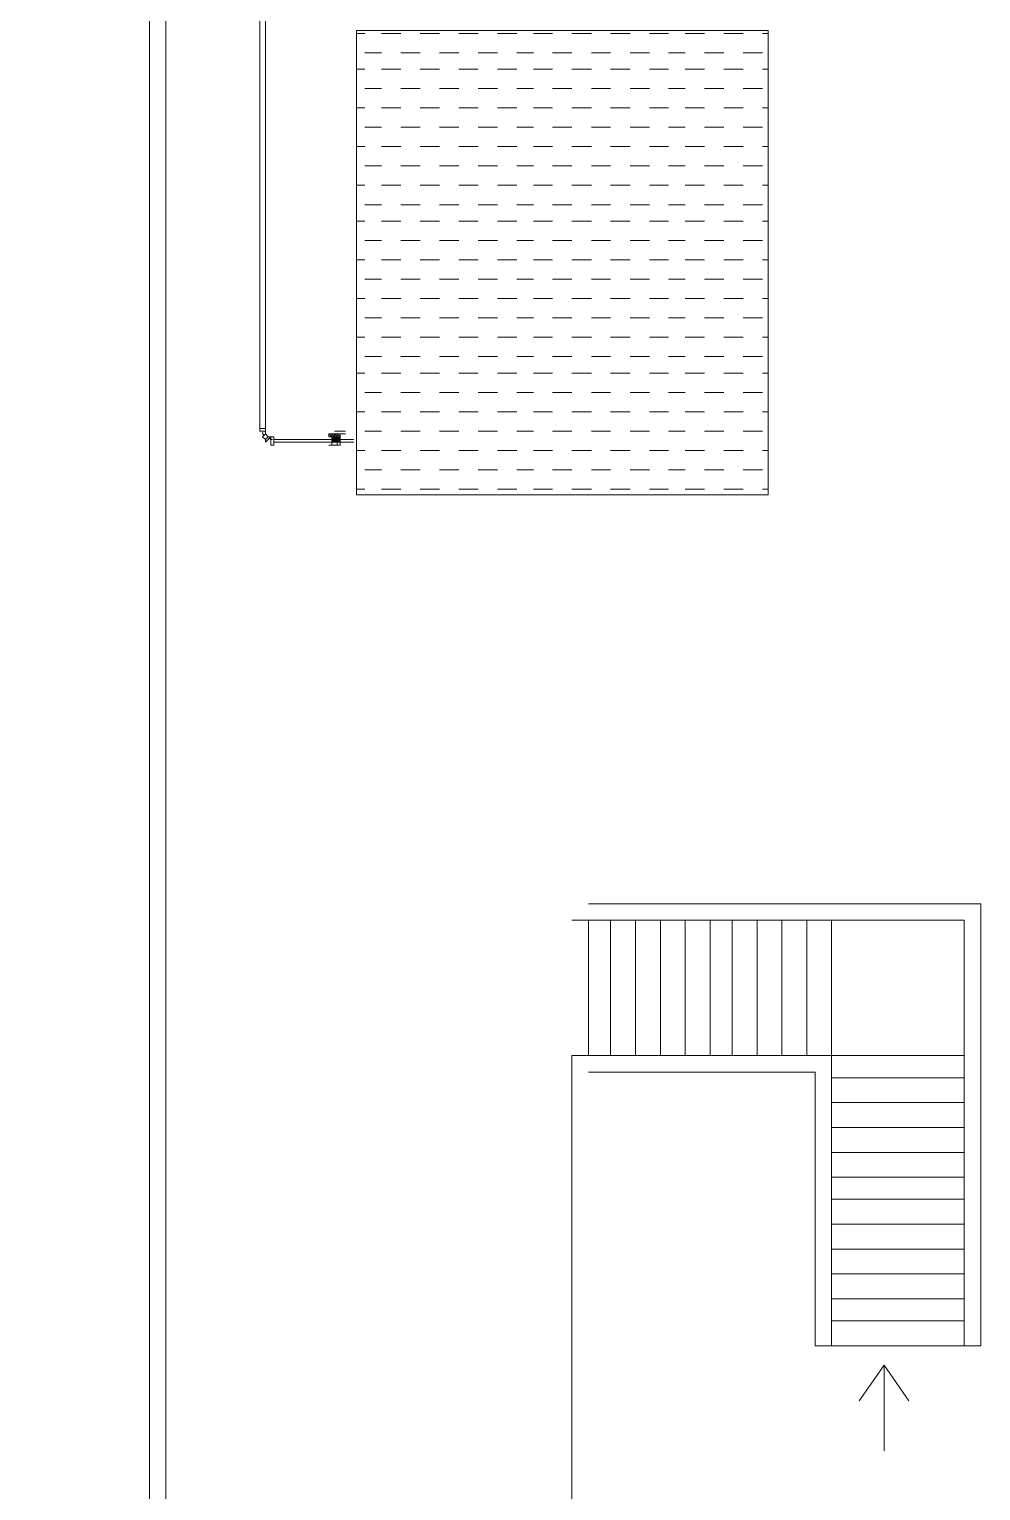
# Model space of a CAD drawing. Header units: inches. Extents: x 1969 to 240164, y 1364 to 46451.
# Drawn here: x 51854 to 53028, y 24504 to 26307 of the extents above; entities that cross this region are included whole.
import ezdxf

# ---------------------------------------------------------------- set-up
doc = ezdxf.new("R2010")
doc.units = ezdxf.units.IN
doc.header["$MEASUREMENT"] = 0
for name, color, linetype in [('PDF_0', 7, 'Continuous'), ('PDF_Bh_P_Duct Pipe', 7, 'Continuous'), ('PDF_BH_Soil', 7, 'Continuous'), ('PDF_HAT', 7, 'Continuous'), ('PDF_Lines', 7, 'Continuous'), ('PDF_STAIR', 7, 'Continuous'), ('PDF_TEXT', 7, 'Continuous'), ('PDF_Wall', 7, 'Continuous')]:
    doc.layers.add(name, color=color, linetype=linetype)

msp = doc.modelspace()

# ---------------------------------------------------------------- linework, layer by layer
at = {"layer": 'PDF_0', "lineweight": 0}
for points in [[(52138.5, 25814.2), (52138.5, 25810.8), (52145.3, 25810.8), (52145.3, 25814.2), (52138.5, 25814.2), (52145.3, 25814.2)], [(52138.5, 25814.2), (52138.5, 25814.2)], [(52138.5, 25814.2), (52138.5, 25814.2)], [(52138.5, 25810.8), (52138.5, 25810.8)], [(52141.9, 25804), (52145.3, 25800.6), (52148.7, 25804), (52145.3, 25807.4), (52141.9, 25804), (52145.3, 25807.4), (52145.3, 25810.8)], [(52141.9, 25804), (52141.9, 25804)], [(52145.3, 25814.2), (52145.3, 25814.2)], [(52145.3, 25814.2), (52145.3, 25814.2)], [(52145.3, 25807.4), (52145.3, 25807.4)], [(52145.3, 25807.4), (52145.3, 25807.4)], [(52145.3, 25800.6), (52145.3, 25797.2), (52152.2, 25804), (52152.2, 25800.6), (52152.2, 25797.2), (52152.2, 25793.8)], [(52152.2, 25800.6), (52152.2, 25804), (52148.7, 25804), (52145.3, 25800.6), (52148.7, 25804)], [(52148.7, 25804), (52148.7, 25804)], [(52148.7, 25804), (52148.7, 25804)], [(52148.7, 25804), (52148.7, 25804)], [(52244.2, 25807.4), (52237.4, 25807.4), (52240.8, 25807.4), (52234, 25807.4), (52230.6, 25807.4), (52234, 25807.4), (52227.1, 25807.4), (52234, 25807.4), (52234, 25793.8), (52237.4, 25793.8), (52237.4, 25807.4), (52234, 25807.4)], [(52227.1, 25807.4), (52227.1, 25807.4)], [(52230.6, 25810.8), (52244.2, 25810.8)], [(52230.6, 25807.4), (52230.6, 25807.4)], [(52230.6, 25807.4), (52230.6, 25807.4)], [(52230.6, 25807.4), (52230.6, 25807.4)], [(52230.6, 25807.4), (52230.6, 25807.4), (52230.6, 25807.4)], [(52230.6, 25807.4), (52230.6, 25807.4), (52230.6, 25807.4)], [(52230.6, 25807.4), (52230.6, 25807.4)], [(52230.6, 25804), (52230.6, 25804), (52230.6, 25804)], [(52230.6, 25804), (52230.6, 25804), (52230.6, 25804)], [(52230.6, 25804), (52230.6, 25804), (52230.6, 25804)], [(52230.6, 25804), (52230.6, 25804), (52230.6, 25804)], [(52230.6, 25804), (52230.6, 25804), (52230.6, 25804)], [(52230.6, 25804), (52230.6, 25804), (52230.6, 25804)], [(52230.6, 25804), (52230.6, 25804), (52230.6, 25804)], [(52230.6, 25804), (52230.6, 25804), (52230.6, 25804)], [(52230.6, 25804), (52230.6, 25804), (52230.6, 25804)], [(52230.6, 25804), (52230.6, 25804), (52230.6, 25804)], [(52230.6, 25804), (52230.6, 25804), (52230.6, 25804)], [(52230.6, 25804), (52230.6, 25804), (52230.6, 25804)], [(52230.6, 25804), (52230.6, 25804), (52230.6, 25804)], [(52230.6, 25804), (52230.6, 25804), (52230.6, 25804)], [(52230.6, 25804), (52230.6, 25804), (52230.6, 25804)], [(52230.6, 25804), (52230.6, 25804), (52230.6, 25804)], [(52230.6, 25804), (52230.6, 25804), (52230.6, 25804)], [(52230.6, 25804), (52230.6, 25804), (52230.6, 25804)], [(52230.6, 25804), (52230.6, 25804), (52230.6, 25804)], [(52230.6, 25804), (52230.6, 25804), (52230.6, 25804)], [(52230.6, 25804), (52230.6, 25804), (52230.6, 25804)], [(52230.6, 25804), (52230.6, 25804), (52230.6, 25804)], [(52230.6, 25804), (52230.6, 25804), (52230.6, 25804)], [(52230.6, 25804), (52230.6, 25804), (52230.6, 25804)], [(52230.6, 25804), (52230.6, 25804), (52230.6, 25804)], [(52230.6, 25804), (52230.6, 25804), (52230.6, 25804)], [(52230.6, 25804), (52230.6, 25804), (52230.6, 25804)], [(52230.6, 25804), (52230.6, 25804), (52230.6, 25804)], [(52230.6, 25804), (52230.6, 25804), (52230.6, 25804)], [(52230.6, 25804), (52230.6, 25804), (52230.6, 25804)], [(52230.6, 25804), (52230.6, 25804), (52230.6, 25804)], [(52230.6, 25804), (52230.6, 25804), (52230.6, 25804)], [(52230.6, 25804), (52230.6, 25804), (52230.6, 25804)], [(52230.6, 25804), (52230.6, 25804), (52230.6, 25804)], [(52234, 25807.4), (52234, 25807.4)], [(52234, 25804), (52234, 25797.2)], [(52244.2, 25807.4), (52244.2, 25807.4)], [(52145.3, 25800.6), (52145.3, 25800.6)], [(52145.3, 25800.6), (52145.3, 25800.6)], [(52145.3, 25800.6), (52145.3, 25800.6)], [(52145.3, 25797.2), (52145.3, 25797.2)], [(52152.2, 25800.6), (52152.2, 25800.6)], [(52155.6, 25800.6), (52155.6, 25800.6)], [(52155.6, 25797.2), (52155.6, 25797.2)], [(52230.6, 25797.2), (52230.6, 25797.2), (52230.6, 25797.2)], [(52230.6, 25797.2), (52230.6, 25797.2), (52230.6, 25797.2)], [(52230.6, 25797.2), (52230.6, 25797.2), (52230.6, 25797.2)], [(52230.6, 25797.2), (52230.6, 25797.2), (52230.6, 25797.2)], [(52230.6, 25797.2), (52230.6, 25797.2), (52230.6, 25797.2)], [(52230.6, 25797.2), (52230.6, 25797.2), (52230.6, 25797.2)], [(52230.6, 25797.2), (52230.6, 25797.2), (52230.6, 25797.2)], [(52230.6, 25797.2), (52230.6, 25797.2), (52230.6, 25797.2)], [(52230.6, 25797.2), (52230.6, 25797.2), (52230.6, 25797.2)], [(52230.6, 25797.2), (52230.6, 25797.2), (52230.6, 25797.2)], [(52230.6, 25797.2), (52230.6, 25797.2), (52230.6, 25797.2)], [(52230.6, 25797.2), (52230.6, 25797.2), (52230.6, 25797.2)], [(52230.6, 25797.2), (52230.6, 25797.2), (52230.6, 25797.2)], [(52230.6, 25797.2), (52230.6, 25797.2), (52230.6, 25797.2)], [(52230.6, 25797.2), (52230.6, 25797.2), (52230.6, 25797.2)], [(52230.6, 25797.2), (52230.6, 25797.2), (52230.6, 25797.2)], [(52230.6, 25797.2), (52230.6, 25797.2), (52230.6, 25797.2)], [(52230.6, 25797.2), (52230.6, 25797.2), (52230.6, 25797.2)], [(52230.6, 25797.2), (52230.6, 25797.2), (52230.6, 25797.2)], [(52230.6, 25797.2), (52230.6, 25797.2), (52230.6, 25797.2)], [(52230.6, 25797.2), (52230.6, 25797.2), (52230.6, 25797.2)], [(52230.6, 25797.2), (52230.6, 25797.2), (52230.6, 25797.2)], [(52230.6, 25797.2), (52230.6, 25797.2), (52230.6, 25797.2)], [(52230.6, 25797.2), (52230.6, 25797.2), (52230.6, 25797.2)], [(52230.6, 25797.2), (52230.6, 25797.2), (52230.6, 25797.2)], [(52230.6, 25797.2), (52230.6, 25797.2), (52230.6, 25797.2)], [(52230.6, 25797.2), (52230.6, 25797.2), (52230.6, 25797.2)], [(52230.6, 25797.2), (52230.6, 25797.2), (52230.6, 25797.2)], [(52230.6, 25797.2), (52230.6, 25797.2), (52230.6, 25797.2)], [(52230.6, 25797.2), (52230.6, 25797.2), (52230.6, 25797.2)], [(52230.6, 25797.2), (52230.6, 25797.2), (52230.6, 25797.2)], [(52230.6, 25797.2), (52230.6, 25797.2), (52230.6, 25797.2)], [(52230.6, 25797.2), (52230.6, 25797.2), (52230.6, 25797.2)], [(52230.6, 25797.2), (52230.6, 25797.2), (52230.6, 25797.2)], [(52230.6, 25797.2), (52230.6, 25797.2)], [(52230.6, 25793.8), (52230.6, 25793.8), (52230.6, 25793.8)], [(52230.6, 25793.8), (52230.6, 25793.8), (52230.6, 25793.8)], [(52230.6, 25793.8), (52230.6, 25793.8), (52230.6, 25793.8)], [(52230.6, 25793.8), (52230.6, 25793.8), (52230.6, 25793.8)], [(52230.6, 25793.8), (52230.6, 25793.8), (52230.6, 25793.8)], [(52230.6, 25793.8), (52230.6, 25793.8), (52230.6, 25793.8)], [(52230.6, 25793.8), (52230.6, 25793.8), (52230.6, 25793.8)], [(52230.6, 25793.8), (52230.6, 25793.8), (52230.6, 25793.8)], [(52230.6, 25793.8), (52230.6, 25793.8), (52230.6, 25793.8)], [(52230.6, 25793.8), (52230.6, 25793.8), (52230.6, 25793.8)], [(52230.6, 25793.8), (52230.6, 25793.8), (52230.6, 25793.8)], [(52230.6, 25793.8), (52230.6, 25793.8), (52230.6, 25793.8)], [(52230.6, 25793.8), (52230.6, 25793.8), (52230.6, 25793.8)], [(52230.6, 25793.8), (52230.6, 25793.8), (52230.6, 25793.8)], [(52230.6, 25793.8), (52230.6, 25793.8), (52230.6, 25793.8)], [(52230.6, 25793.8), (52230.6, 25793.8), (52230.6, 25793.8)], [(52230.6, 25793.8), (52230.6, 25793.8)]]:
    msp.add_lwpolyline(points, dxfattribs=at)
for points in [[(52152.2, 25793.8), (52155.6, 25793.8), (52155.6, 25804), (52152.2, 25804)], [(52230.6, 25797.2), (52234, 25797.2), (52234, 25804), (52230.6, 25804), (52230.6, 25807.4), (52230.6, 25804), (52227.1, 25804), (52227.1, 25797.2), (52227.1, 25804), (52227.1, 25797.2)], [(52227.1, 25793.8), (52227.1, 25807.4)], [(52227.1, 25797.2), (52237.4, 25797.2), (52237.4, 25804), (52227.1, 25804)], [(52234, 25804), (52234, 25797.2)]]:
    msp.add_lwpolyline(points, close=True, dxfattribs=at)
at = {"layer": 'PDF_0', "color": 7, "lineweight": 0, "true_color": 0xffffff}
for points in [[(52227.1, 25804), (52237.4, 25804)], [(52227.1, 25797.2), (52237.4, 25797.2)]]:
    msp.add_lwpolyline(points, dxfattribs=at)
at = {"layer": 'PDF_0', "lineweight": 0}
for centre, radius, start, end in [((52147, 25809.1), 5.1, 173.8811, 227.5847), ((52234.4, 25820.4), 8.62, 269.4622, 270.5378), ((52234.4, 25813.5), 5.06, 268.8957, 271.1043), ((52153.9, 25805.7), 5.12, 218.9755, 272.52)]:
    msp.add_arc(centre, radius, start, end, dxfattribs=at)
at = {"layer": 'PDF_0', "color": 7, "true_color": 0xffffff, "transparency": 33554559}
for points in [[(52227.1, 25804), (52237.4, 25804), (52227.1, 25797.2)], [(52237.4, 25804), (52227.1, 25797.2), (52237.4, 25797.2)]]:
    msp.add_solid(points, dxfattribs=at)
at = {"layer": 'PDF_0', "transparency": 33554559}
for points in [[(52227.1, 25804), (52230.6, 25804), (52230.6, 25804)], [(52230.6, 25804), (52230.6, 25804), (52227.1, 25804)], [(52234, 25804), (52227.1, 25804), (52234, 25797.2)], [(52227.1, 25804), (52234, 25797.2), (52227.1, 25797.2)], [(52230.6, 25804), (52234, 25804), (52234, 25804)], [(52234, 25804), (52234, 25804), (52230.6, 25804)], [(52230.6, 25797.2), (52230.6, 25793.8), (52230.6, 25793.8)], [(52230.6, 25793.8), (52230.6, 25793.8), (52230.6, 25797.2)]]:
    msp.add_solid(points, dxfattribs=at)
at = {"layer": 'PDF_Bh_P_Duct Pipe', "lineweight": 0}
for points in [[(52223.7, 25807.4), (52223.7, 25807.4)], [(52223.7, 25807.4), (52223.7, 25804)], [(52223.7, 25807.4), (52223.7, 25807.4)], [(52237.4, 25804), (52234, 25804), (52237.4, 25804), (52237.4, 25807.4), (52237.4, 25804), (52237.4, 25807.4), (52237.4, 25804), (52237.4, 25807.4), (52237.4, 25804), (52237.4, 25807.4), (52237.4, 25804), (52237.4, 25807.4), (52237.4, 25804), (52237.4, 25807.4), (52237.4, 25804), (52237.4, 25807.4), (52237.4, 25804), (52237.4, 25807.4), (52237.4, 25804), (52237.4, 25807.4), (52237.4, 25804), (52237.4, 25807.4), (52234, 25807.4), (52234, 25804), (52234, 25807.4), (52234, 25804), (52234, 25807.4), (52234, 25804), (52234, 25807.4), (52234, 25804), (52234, 25807.4), (52234, 25804), (52234, 25807.4), (52234, 25804), (52234, 25807.4), (52234, 25804), (52234, 25807.4), (52234, 25804), (52234, 25807.4), (52234, 25804), (52234, 25807.4), (52234, 25804), (52234, 25807.4), (52234, 25804), (52234, 25807.4), (52234, 25804), (52234, 25807.4), (52234, 25804), (52234, 25807.4), (52234, 25804), (52234, 25807.4), (52234, 25804), (52234, 25807.4), (52234, 25804), (52234, 25807.4), (52234, 25804), (52234, 25807.4), (52234, 25804), (52234, 25807.4), (52234, 25804), (52234, 25807.4), (52234, 25804), (52234, 25807.4), (52234, 25804), (52234, 25807.4), (52234, 25804), (52234, 25807.4), (52234, 25804), (52234, 25807.4), (52234, 25804), (52234, 25807.4), (52234, 25804), (52234, 25807.4), (52234, 25804), (52234, 25807.4), (52230.6, 25807.4), (52230.6, 25804), (52230.6, 25807.4), (52230.6, 25804), (52230.6, 25807.4), (52230.6, 25804), (52230.6, 25807.4), (52230.6, 25804), (52230.6, 25807.4), (52230.6, 25804), (52230.6, 25807.4), (52230.6, 25804), (52230.6, 25807.4), (52230.6, 25804), (52230.6, 25807.4), (52230.6, 25804), (52230.6, 25807.4), (52230.6, 25804), (52230.6, 25807.4), (52230.6, 25804), (52230.6, 25807.4), (52230.6, 25804), (52230.6, 25807.4), (52230.6, 25804), (52230.6, 25807.4), (52230.6, 25804), (52230.6, 25807.4), (52230.6, 25804), (52230.6, 25807.4), (52230.6, 25804), (52230.6, 25807.4), (52230.6, 25804), (52230.6, 25807.4), (52230.6, 25804), (52230.6, 25807.4), (52230.6, 25804), (52230.6, 25807.4), (52230.6, 25804), (52230.6, 25807.4), (52230.6, 25804), (52230.6, 25807.4), (52230.6, 25804), (52230.6, 25807.4), (52230.6, 25804), (52230.6, 25807.4), (52230.6, 25804), (52230.6, 25807.4), (52230.6, 25804), (52230.6, 25807.4), (52230.6, 25804), (52227.1, 25807.4), (52230.6, 25807.4), (52230.6, 25804), (52227.1, 25804), (52227.1, 25807.4), (52227.1, 25804), (52227.1, 25807.4), (52227.1, 25804), (52227.1, 25807.4), (52227.1, 25804), (52227.1, 25807.4), (52227.1, 25804), (52227.1, 25807.4), (52227.1, 25804), (52227.1, 25807.4), (52223.7, 25807.4), (52227.1, 25804), (52223.7, 25804), (52227.1, 25804), (52227.1, 25807.4), (52227.1, 25804), (52227.1, 25807.4), (52227.1, 25804), (52227.1, 25807.4), (52227.1, 25804), (52227.1, 25807.4), (52227.1, 25804), (52227.1, 25807.4), (52227.1, 25804), (52227.1, 25807.4), (52227.1, 25804), (52227.1, 25807.4), (52227.1, 25804), (52227.1, 25807.4), (52227.1, 25804), (52227.1, 25807.4), (52227.1, 25804), (52227.1, 25807.4), (52227.1, 25804), (52227.1, 25807.4), (52227.1, 25804), (52227.1, 25807.4), (52227.1, 25804), (52227.1, 25807.4), (52227.1, 25804), (52227.1, 25807.4), (52227.1, 25804), (52227.1, 25807.4), (52227.1, 25804), (52227.1, 25807.4), (52227.1, 25804), (52227.1, 25807.4), (52227.1, 25804), (52227.1, 25807.4), (52227.1, 25804), (52227.1, 25807.4), (52227.1, 25804), (52227.1, 25807.4), (52227.1, 25804), (52227.1, 25807.4), (52227.1, 25804), (52227.1, 25807.4), (52227.1, 25804), (52227.1, 25807.4), (52227.1, 25804), (52227.1, 25807.4), (52227.1, 25804)], [(52227.1, 25807.4), (52227.1, 25807.4)], [(52227.1, 25807.4), (52227.1, 25807.4)], [(52227.1, 25807.4), (52227.1, 25807.4)], [(52227.1, 25807.4), (52227.1, 25807.4)], [(52227.1, 25807.4), (52227.1, 25807.4)], [(52227.1, 25807.4), (52227.1, 25807.4)], [(52227.1, 25807.4), (52227.1, 25807.4)], [(52227.1, 25807.4), (52227.1, 25807.4)], [(52227.1, 25807.4), (52227.1, 25807.4)], [(52227.1, 25807.4), (52227.1, 25807.4)], [(52227.1, 25807.4), (52227.1, 25807.4)], [(52227.1, 25807.4), (52227.1, 25807.4)], [(52227.1, 25807.4), (52227.1, 25807.4)], [(52227.1, 25807.4), (52227.1, 25807.4)], [(52227.1, 25807.4), (52227.1, 25807.4)], [(52227.1, 25807.4), (52227.1, 25807.4)], [(52227.1, 25807.4), (52227.1, 25807.4)], [(52227.1, 25807.4), (52227.1, 25807.4)], [(52227.1, 25807.4), (52227.1, 25807.4)], [(52227.1, 25807.4), (52227.1, 25807.4)], [(52227.1, 25807.4), (52227.1, 25807.4)], [(52227.1, 25807.4), (52227.1, 25807.4)], [(52227.1, 25807.4), (52227.1, 25807.4)], [(52227.1, 25807.4), (52227.1, 25807.4)], [(52227.1, 25807.4), (52227.1, 25807.4)], [(52227.1, 25807.4), (52227.1, 25807.4)], [(52227.1, 25807.4), (52227.1, 25807.4)], [(52227.1, 25807.4), (52227.1, 25807.4)], [(52227.1, 25807.4), (52227.1, 25807.4)], [(52227.1, 25807.4), (52227.1, 25807.4)], [(52227.1, 25807.4), (52227.1, 25807.4)], [(52227.1, 25807.4), (52227.1, 25807.4)], [(52227.1, 25807.4), (52227.1, 25807.4)], [(52227.1, 25807.4), (52227.1, 25807.4)], [(52227.1, 25807.4), (52227.1, 25807.4)], [(52227.1, 25807.4), (52227.1, 25807.4)], [(52227.1, 25807.4), (52227.1, 25807.4)], [(52227.1, 25807.4), (52227.1, 25807.4)], [(52227.1, 25807.4), (52227.1, 25807.4)], [(52227.1, 25807.4), (52227.1, 25807.4)], [(52227.1, 25807.4), (52227.1, 25807.4)], [(52227.1, 25807.4), (52227.1, 25807.4)], [(52227.1, 25807.4), (52227.1, 25807.4)], [(52227.1, 25807.4), (52227.1, 25807.4)], [(52227.1, 25807.4), (52227.1, 25807.4)], [(52227.1, 25807.4), (52227.1, 25807.4)], [(52227.1, 25807.4), (52227.1, 25807.4)], [(52227.1, 25807.4), (52227.1, 25807.4)], [(52227.1, 25807.4), (52227.1, 25807.4)], [(52227.1, 25807.4), (52227.1, 25807.4)], [(52227.1, 25807.4), (52227.1, 25807.4)], [(52227.1, 25807.4), (52227.1, 25807.4)], [(52227.1, 25807.4), (52227.1, 25807.4)], [(52227.1, 25807.4), (52227.1, 25807.4)], [(52227.1, 25807.4), (52227.1, 25807.4)], [(52227.1, 25807.4), (52227.1, 25807.4)], [(52227.1, 25807.4), (52227.1, 25807.4)], [(52227.1, 25807.4), (52227.1, 25807.4)], [(52227.1, 25807.4), (52227.1, 25807.4)], [(52227.1, 25807.4), (52227.1, 25807.4)], [(52227.1, 25807.4), (52227.1, 25807.4)], [(52227.1, 25807.4), (52227.1, 25807.4)], [(52227.1, 25807.4), (52227.1, 25807.4)], [(52227.1, 25807.4), (52227.1, 25807.4)], [(52227.1, 25807.4), (52227.1, 25807.4)], [(52227.1, 25807.4), (52227.1, 25807.4)], [(52227.1, 25807.4), (52227.1, 25807.4)], [(52227.1, 25807.4), (52227.1, 25807.4)], [(52227.1, 25807.4), (52227.1, 25807.4)], [(52227.1, 25807.4), (52227.1, 25807.4)], [(52227.1, 25807.4), (52227.1, 25807.4)], [(52227.1, 25807.4), (52227.1, 25807.4)], [(52227.1, 25807.4), (52227.1, 25807.4)], [(52227.1, 25804), (52227.1, 25804)], [(52227.1, 25804), (52227.1, 25804)], [(52227.1, 25804), (52227.1, 25804)], [(52227.1, 25804), (52227.1, 25804)], [(52227.1, 25804), (52227.1, 25804)], [(52227.1, 25804), (52227.1, 25804)], [(52227.1, 25804), (52227.1, 25804)], [(52227.1, 25804), (52227.1, 25804)], [(52227.1, 25804), (52227.1, 25804)], [(52227.1, 25804), (52227.1, 25804)], [(52227.1, 25804), (52227.1, 25804)], [(52227.1, 25804), (52227.1, 25804)], [(52227.1, 25804), (52227.1, 25804)], [(52227.1, 25804), (52227.1, 25804)], [(52227.1, 25804), (52227.1, 25804)], [(52227.1, 25804), (52227.1, 25804)], [(52227.1, 25804), (52227.1, 25804)], [(52227.1, 25804), (52227.1, 25804)], [(52227.1, 25804), (52227.1, 25804)], [(52227.1, 25804), (52227.1, 25804)], [(52227.1, 25804), (52227.1, 25804)], [(52227.1, 25804), (52227.1, 25804)], [(52227.1, 25804), (52227.1, 25804)], [(52227.1, 25804), (52227.1, 25804)], [(52227.1, 25804), (52227.1, 25804)], [(52227.1, 25804), (52227.1, 25804)], [(52227.1, 25804), (52227.1, 25804)], [(52227.1, 25804), (52227.1, 25804)], [(52227.1, 25804), (52227.1, 25804)], [(52227.1, 25804), (52227.1, 25804)], [(52227.1, 25804), (52227.1, 25804)], [(52227.1, 25804), (52227.1, 25804)], [(52227.1, 25804), (52227.1, 25804)], [(52227.1, 25804), (52227.1, 25804)], [(52227.1, 25804), (52227.1, 25804)], [(52227.1, 25804), (52227.1, 25804)], [(52227.1, 25804), (52227.1, 25804)], [(52227.1, 25804), (52227.1, 25804)], [(52230.6, 25807.4), (52230.6, 25807.4)], [(52230.6, 25807.4), (52230.6, 25807.4)], [(52230.6, 25807.4), (52230.6, 25807.4)], [(52230.6, 25807.4), (52230.6, 25807.4)], [(52230.6, 25807.4), (52230.6, 25804)], [(52230.6, 25807.4), (52230.6, 25807.4)], [(52230.6, 25807.4), (52230.6, 25804)], [(52230.6, 25807.4), (52230.6, 25807.4)], [(52230.6, 25807.4), (52230.6, 25804)], [(52230.6, 25807.4), (52230.6, 25804)], [(52230.6, 25807.4), (52230.6, 25807.4)], [(52230.6, 25807.4), (52230.6, 25807.4)], [(52230.6, 25807.4), (52230.6, 25807.4)], [(52230.6, 25807.4), (52230.6, 25807.4)], [(52230.6, 25807.4), (52230.6, 25807.4)], [(52230.6, 25807.4), (52230.6, 25804)], [(52230.6, 25807.4), (52230.6, 25807.4)], [(52230.6, 25807.4), (52230.6, 25807.4)], [(52230.6, 25807.4), (52230.6, 25807.4)], [(52230.6, 25807.4), (52230.6, 25807.4)], [(52230.6, 25807.4), (52230.6, 25807.4)], [(52230.6, 25807.4), (52230.6, 25807.4)], [(52230.6, 25807.4), (52230.6, 25807.4)], [(52230.6, 25807.4), (52230.6, 25807.4)], [(52230.6, 25807.4), (52230.6, 25807.4)], [(52230.6, 25807.4), (52230.6, 25807.4)], [(52230.6, 25807.4), (52230.6, 25807.4)], [(52230.6, 25807.4), (52230.6, 25807.4)], [(52230.6, 25807.4), (52230.6, 25807.4)], [(52230.6, 25807.4), (52230.6, 25807.4)], [(52230.6, 25807.4), (52230.6, 25807.4)], [(52230.6, 25807.4), (52230.6, 25807.4)], [(52230.6, 25807.4), (52230.6, 25807.4)], [(52230.6, 25807.4), (52230.6, 25807.4)], [(52230.6, 25807.4), (52230.6, 25807.4)], [(52230.6, 25807.4), (52230.6, 25807.4)], [(52230.6, 25807.4), (52230.6, 25807.4)], [(52230.6, 25807.4), (52230.6, 25807.4)], [(52230.6, 25807.4), (52230.6, 25807.4)], [(52230.6, 25807.4), (52230.6, 25807.4)], [(52230.6, 25807.4), (52230.6, 25807.4)], [(52230.6, 25807.4), (52230.6, 25807.4)], [(52230.6, 25807.4), (52230.6, 25807.4)], [(52230.6, 25807.4), (52230.6, 25807.4)], [(52230.6, 25807.4), (52230.6, 25807.4)], [(52230.6, 25807.4), (52230.6, 25807.4)], [(52230.6, 25807.4), (52230.6, 25807.4)], [(52230.6, 25807.4), (52230.6, 25807.4)], [(52230.6, 25807.4), (52230.6, 25807.4)], [(52230.6, 25807.4), (52230.6, 25807.4)], [(52230.6, 25807.4), (52230.6, 25807.4)], [(52230.6, 25807.4), (52230.6, 25807.4)], [(52230.6, 25807.4), (52230.6, 25807.4)], [(52230.6, 25807.4), (52230.6, 25807.4)], [(52230.6, 25807.4), (52230.6, 25807.4)], [(52230.6, 25807.4), (52230.6, 25807.4)], [(52230.6, 25807.4), (52230.6, 25807.4)], [(52230.6, 25807.4), (52230.6, 25807.4)], [(52230.6, 25807.4), (52230.6, 25807.4)], [(52230.6, 25807.4), (52230.6, 25807.4)], [(52230.6, 25807.4), (52230.6, 25807.4)], [(52230.6, 25807.4), (52230.6, 25807.4)], [(52230.6, 25807.4), (52230.6, 25807.4)], [(52230.6, 25807.4), (52230.6, 25807.4)], [(52230.6, 25807.4), (52230.6, 25807.4)], [(52230.6, 25807.4), (52230.6, 25807.4)], [(52230.6, 25807.4), (52230.6, 25807.4)], [(52230.6, 25807.4), (52230.6, 25807.4)], [(52230.6, 25807.4), (52230.6, 25807.4)], [(52230.6, 25807.4), (52230.6, 25807.4)], [(52230.6, 25807.4), (52230.6, 25807.4)], [(52230.6, 25807.4), (52230.6, 25807.4)], [(52230.6, 25807.4), (52230.6, 25807.4)], [(52230.6, 25807.4), (52230.6, 25807.4)], [(52230.6, 25807.4), (52230.6, 25807.4)], [(52230.6, 25807.4), (52230.6, 25807.4)], [(52230.6, 25807.4), (52230.6, 25807.4)], [(52230.6, 25807.4), (52234, 25804)], [(52230.6, 25807.4), (52230.6, 25807.4)], [(52230.6, 25807.4), (52230.6, 25804)], [(52230.6, 25807.4), (52230.6, 25807.4)], [(52230.6, 25807.4), (52230.6, 25804)], [(52230.6, 25807.4), (52230.6, 25807.4)], [(52230.6, 25807.4), (52230.6, 25804)], [(52230.6, 25807.4), (52230.6, 25807.4)], [(52230.6, 25807.4), (52230.6, 25804)], [(52230.6, 25804), (52230.6, 25804)], [(52230.6, 25804), (52230.6, 25804)], [(52230.6, 25804), (52230.6, 25804)], [(52230.6, 25804), (52230.6, 25804)], [(52230.6, 25804), (52230.6, 25804)], [(52230.6, 25804), (52230.6, 25804)], [(52230.6, 25804), (52230.6, 25804)], [(52230.6, 25804), (52230.6, 25804)], [(52230.6, 25804), (52230.6, 25804)], [(52230.6, 25804), (52230.6, 25804)], [(52230.6, 25804), (52230.6, 25804)], [(52230.6, 25804), (52230.6, 25804)], [(52230.6, 25804), (52230.6, 25804)], [(52230.6, 25804), (52230.6, 25804)], [(52230.6, 25804), (52230.6, 25804)], [(52230.6, 25804), (52230.6, 25804)], [(52230.6, 25804), (52230.6, 25804)], [(52230.6, 25804), (52230.6, 25804)], [(52230.6, 25804), (52230.6, 25804)], [(52230.6, 25804), (52230.6, 25804)], [(52230.6, 25804), (52230.6, 25804)], [(52230.6, 25804), (52230.6, 25804)], [(52230.6, 25804), (52230.6, 25804)], [(52230.6, 25804), (52230.6, 25804)], [(52230.6, 25804), (52230.6, 25804)], [(52230.6, 25804), (52230.6, 25804)], [(52230.6, 25804), (52230.6, 25804)], [(52230.6, 25804), (52230.6, 25804)], [(52230.6, 25804), (52230.6, 25804)], [(52230.6, 25804), (52230.6, 25804)], [(52230.6, 25804), (52230.6, 25804)], [(52230.6, 25804), (52230.6, 25804)], [(52230.6, 25804), (52230.6, 25804)], [(52230.6, 25804), (52230.6, 25804)], [(52230.6, 25804), (52230.6, 25804)], [(52234, 25804), (52230.6, 25804)], [(52234, 25807.4), (52234, 25807.4)], [(52234, 25807.4), (52234, 25807.4)], [(52234, 25807.4), (52234, 25807.4)], [(52234, 25807.4), (52234, 25807.4)], [(52234, 25807.4), (52234, 25807.4)], [(52234, 25807.4), (52234, 25807.4)], [(52234, 25807.4), (52234, 25804)], [(52234, 25807.4), (52234, 25804)], [(52234, 25807.4), (52234, 25807.4)], [(52234, 25807.4), (52234, 25807.4)], [(52234, 25807.4), (52234, 25807.4)], [(52234, 25807.4), (52234, 25807.4)], [(52234, 25807.4), (52234, 25807.4)], [(52234, 25807.4), (52234, 25807.4)], [(52234, 25807.4), (52234, 25807.4)], [(52234, 25807.4), (52234, 25807.4)], [(52234, 25807.4), (52234, 25807.4)], [(52234, 25807.4), (52234, 25807.4)], [(52234, 25807.4), (52234, 25807.4)], [(52234, 25807.4), (52234, 25807.4)], [(52234, 25807.4), (52234, 25807.4)], [(52234, 25807.4), (52234, 25807.4)], [(52234, 25807.4), (52234, 25807.4)], [(52234, 25807.4), (52234, 25807.4)], [(52234, 25807.4), (52234, 25807.4)], [(52234, 25807.4), (52234, 25807.4)], [(52234, 25807.4), (52234, 25807.4)], [(52234, 25807.4), (52234, 25807.4)], [(52234, 25807.4), (52234, 25807.4)], [(52234, 25807.4), (52234, 25807.4)], [(52234, 25807.4), (52234, 25807.4)], [(52234, 25807.4), (52234, 25807.4)], [(52234, 25807.4), (52234, 25807.4)], [(52234, 25807.4), (52234, 25807.4)], [(52234, 25807.4), (52234, 25807.4)], [(52234, 25807.4), (52234, 25807.4)], [(52234, 25807.4), (52234, 25807.4)], [(52234, 25807.4), (52234, 25807.4)], [(52234, 25807.4), (52234, 25807.4)], [(52234, 25807.4), (52234, 25807.4)], [(52234, 25807.4), (52234, 25807.4)], [(52234, 25807.4), (52234, 25807.4)], [(52234, 25807.4), (52234, 25807.4)], [(52234, 25807.4), (52234, 25807.4)], [(52234, 25807.4), (52234, 25807.4)], [(52234, 25807.4), (52234, 25807.4)], [(52234, 25807.4), (52234, 25807.4)], [(52234, 25807.4), (52234, 25807.4)], [(52234, 25807.4), (52234, 25807.4)], [(52234, 25807.4), (52234, 25807.4)], [(52234, 25807.4), (52234, 25807.4)], [(52234, 25807.4), (52234, 25807.4)], [(52234, 25807.4), (52234, 25807.4)], [(52234, 25807.4), (52234, 25807.4)], [(52234, 25807.4), (52234, 25807.4)], [(52234, 25807.4), (52234, 25807.4)], [(52234, 25807.4), (52234, 25807.4)], [(52234, 25807.4), (52234, 25807.4)], [(52234, 25807.4), (52234, 25807.4)], [(52234, 25807.4), (52234, 25807.4)], [(52234, 25807.4), (52234, 25807.4)], [(52234, 25807.4), (52234, 25807.4)], [(52234, 25807.4), (52234, 25807.4)], [(52234, 25807.4), (52234, 25807.4)], [(52234, 25807.4), (52234, 25807.4)], [(52234, 25807.4), (52234, 25807.4)], [(52234, 25807.4), (52234, 25807.4)], [(52234, 25807.4), (52234, 25807.4)], [(52234, 25807.4), (52234, 25807.4)], [(52234, 25807.4), (52234, 25807.4)], [(52234, 25807.4), (52234, 25807.4)], [(52234, 25807.4), (52234, 25807.4)], [(52234, 25807.4), (52234, 25807.4)], [(52234, 25807.4), (52234, 25807.4)], [(52234, 25807.4), (52234, 25807.4)], [(52234, 25807.4), (52234, 25807.4)], [(52234, 25807.4), (52234, 25807.4)], [(52234, 25807.4), (52234, 25807.4)], [(52234, 25807.4), (52237.4, 25804)], [(52234, 25807.4), (52234, 25807.4)], [(52234, 25807.4), (52234, 25804)], [(52234, 25807.4), (52234, 25807.4)], [(52234, 25807.4), (52234, 25804)], [(52234, 25807.4), (52234, 25807.4)], [(52234, 25807.4), (52234, 25804)], [(52234, 25804), (52234, 25804)], [(52234, 25804), (52234, 25804)], [(52234, 25804), (52234, 25804)], [(52234, 25804), (52234, 25804)], [(52234, 25804), (52234, 25804)], [(52234, 25804), (52234, 25804)], [(52234, 25804), (52234, 25804)], [(52234, 25804), (52234, 25804)], [(52234, 25804), (52234, 25804)], [(52234, 25804), (52234, 25804)], [(52234, 25804), (52234, 25804)], [(52234, 25804), (52234, 25804)], [(52234, 25804), (52234, 25804)], [(52234, 25804), (52234, 25804)], [(52234, 25804), (52234, 25804)], [(52234, 25804), (52234, 25804)], [(52234, 25804), (52234, 25804)], [(52234, 25804), (52234, 25804)], [(52234, 25804), (52234, 25804)], [(52234, 25804), (52234, 25804)], [(52234, 25804), (52234, 25804)], [(52234, 25804), (52234, 25804)], [(52234, 25804), (52234, 25804)], [(52234, 25804), (52234, 25804)], [(52234, 25804), (52234, 25804)], [(52234, 25804), (52234, 25804)], [(52234, 25804), (52234, 25804)], [(52234, 25804), (52234, 25804)], [(52234, 25804), (52234, 25804)], [(52234, 25804), (52234, 25804)], [(52234, 25804), (52234, 25804)], [(52234, 25804), (52234, 25804)], [(52234, 25804), (52234, 25804)], [(52234, 25804), (52234, 25804)], [(52234, 25804), (52234, 25804)], [(52234, 25804), (52234, 25804)], [(52234, 25804), (52234, 25804)], [(52234, 25804), (52234, 25804)], [(52234, 25804), (52234, 25804)], [(52237.4, 25807.4), (52237.4, 25807.4)], [(52237.4, 25807.4), (52237.4, 25807.4)], [(52237.4, 25807.4), (52237.4, 25807.4)], [(52237.4, 25807.4), (52237.4, 25807.4)], [(52237.4, 25807.4), (52237.4, 25807.4)], [(52237.4, 25807.4), (52237.4, 25807.4)], [(52237.4, 25807.4), (52237.4, 25807.4)], [(52237.4, 25807.4), (52237.4, 25807.4)], [(52237.4, 25807.4), (52237.4, 25807.4)], [(52237.4, 25807.4), (52237.4, 25804)], [(52237.4, 25807.4), (52237.4, 25807.4)], [(52237.4, 25807.4), (52237.4, 25807.4)], [(52237.4, 25807.4), (52237.4, 25807.4)], [(52237.4, 25807.4), (52237.4, 25807.4)], [(52237.4, 25807.4), (52237.4, 25807.4)], [(52237.4, 25807.4), (52237.4, 25807.4)], [(52237.4, 25807.4), (52237.4, 25807.4)], [(52237.4, 25807.4), (52237.4, 25807.4)], [(52237.4, 25807.4), (52237.4, 25807.4)], [(52237.4, 25807.4), (52237.4, 25807.4)], [(52237.4, 25807.4), (52237.4, 25807.4)], [(52237.4, 25807.4), (52237.4, 25807.4)], [(52237.4, 25807.4), (52237.4, 25807.4)], [(52237.4, 25807.4), (52237.4, 25807.4)], [(52237.4, 25807.4), (52237.4, 25807.4)], [(52237.4, 25807.4), (52237.4, 25807.4)], [(52237.4, 25807.4), (52237.4, 25807.4)], [(52237.4, 25807.4), (52237.4, 25807.4)], [(52237.4, 25804), (52237.4, 25804)], [(52237.4, 25804), (52237.4, 25804)], [(52237.4, 25804), (52237.4, 25804)], [(52237.4, 25804), (52237.4, 25804)], [(52237.4, 25804), (52237.4, 25804)], [(52237.4, 25804), (52237.4, 25804)], [(52237.4, 25804), (52237.4, 25804)], [(52237.4, 25804), (52237.4, 25804)], [(52237.4, 25804), (52237.4, 25804)], [(52237.4, 25804), (52237.4, 25804)], [(52237.4, 25804), (52237.4, 25804)], [(52237.4, 25804), (52237.4, 25804)], [(52237.4, 25804), (52237.4, 25804)], [(52237.4, 25804), (52237.4, 25804)], [(52237.4, 25804), (52237.4, 25804)], [(52237.4, 25804), (52237.4, 25804)], [(52237.4, 25804), (52237.4, 25804)], [(52227.1, 25793.8), (52227.1, 25793.8)], [(52227.1, 25793.8), (52227.1, 25793.8)], [(52227.1, 25793.8), (52227.1, 25793.8)], [(52227.1, 25793.8), (52227.1, 25793.8)], [(52227.1, 25793.8), (52227.1, 25793.8)], [(52227.1, 25793.8), (52230.6, 25793.8), (52234, 25793.8), (52230.6, 25793.8), (52234, 25793.8), (52237.4, 25793.8), (52234, 25793.8), (52237.4, 25793.8), (52234, 25793.8)], [(52227.1, 25793.8), (52227.1, 25793.8)], [(52227.1, 25793.8), (52227.1, 25793.8)], [(52230.6, 25793.8), (52230.6, 25793.8)], [(52230.6, 25793.8), (52230.6, 25793.8)], [(52230.6, 25793.8), (52230.6, 25793.8)], [(52230.6, 25793.8), (52230.6, 25793.8)], [(52230.6, 25793.8), (52230.6, 25793.8)], [(52230.6, 25793.8), (52230.6, 25793.8)], [(52234, 25793.8), (52234, 25793.8)], [(52234, 25793.8), (52234, 25793.8)], [(52234, 25793.8), (52234, 25793.8)], [(52234, 25793.8), (52234, 25793.8)], [(52237.4, 25793.8), (52237.4, 25793.8)], [(52237.4, 25793.8), (52237.4, 25793.8)], [(52237.4, 25793.8), (52237.4, 25793.8)], [(52237.4, 25793.8), (52237.4, 25793.8)], [(52237.4, 25793.8), (52237.4, 25793.8)]]:
    msp.add_lwpolyline(points, dxfattribs=at)
for points in [[(52230.6, 25804), (52230.6, 25807.4)], [(52234, 25804), (52234, 25807.4)], [(52234, 25804), (52234, 25807.4)], [(52237.4, 25804), (52237.4, 25807.4)], [(52223.7, 25793.8), (52227.1, 25793.8)], [(52223.7, 25793.8), (52227.1, 25793.8)], [(52227.1, 25793.8), (52230.6, 25793.8)]]:
    msp.add_lwpolyline(points, close=True, dxfattribs=at)
at = {"layer": 'PDF_BH_Soil', "lineweight": 0}
for points in [[(52145.3, 25814.2), (52145.3, 31162.5)], [(52138.5, 25814.2), (52138.5, 31104.5)], [(52155.6, 25800.6), (52254.4, 25800.6)], [(52155.6, 25797.2), (52254.4, 25797.2)]]:
    msp.add_lwpolyline(points, dxfattribs=at)
at = {"layer": 'PDF_HAT', "lineweight": 0}
for points in [[(52544.2, 25227.9), (53028.2, 25227.9), (53028.2, 24682.5), (53007.7, 24682.5)], [(52523.7, 25207.5), (53007.7, 25207.5), (53007.7, 24682.5), (53007.7, 25071.1)], [(52523.7, 25040.4), (52844.1, 25040.4), (52844.1, 24682.5), (52823.7, 24682.5), (52823.7, 25020), (52544.2, 25020)]]:
    msp.add_lwpolyline(points, dxfattribs=at)
at = {"layer": 'PDF_Lines', "lineweight": 0}
for points in [[(52257.8, 26301.7), (52268.1, 26301.7)], [(52288.5, 26301.7), (52312.4, 26301.7)], [(52336.2, 26301.7), (52360.1, 26301.7)], [(52383.9, 26301.7), (52407.8, 26301.7)], [(52431.7, 26301.7), (52455.5, 26301.7)], [(52476, 26301.7), (52499.8, 26301.7)], [(52523.7, 26301.7), (52547.6, 26301.7)], [(52571.4, 26301.7), (52595.3, 26301.7)], [(52619.2, 26301.7), (52643, 26301.7)], [(52663.5, 26301.7), (52687.3, 26301.7)], [(52711.2, 26301.7), (52735, 26301.7)], [(52758.9, 26301.7), (52765.7, 26301.7)], [(52268.1, 26277.8), (52288.5, 26277.8)], [(52312.4, 26277.8), (52336.2, 26277.8)], [(52360.1, 26277.8), (52383.9, 26277.8)], [(52407.8, 26277.8), (52431.7, 26277.8)], [(52455.5, 26277.8), (52476, 26277.8)], [(52499.8, 26277.8), (52523.7, 26277.8)], [(52547.6, 26277.8), (52571.4, 26277.8)], [(52595.3, 26277.8), (52619.2, 26277.8)], [(52643, 26277.8), (52663.5, 26277.8)], [(52687.3, 26277.8), (52711.2, 26277.8)], [(52735, 26277.8), (52758.9, 26277.8)], [(52257.8, 26257.4), (52268.1, 26257.4)], [(52288.5, 26257.4), (52312.4, 26257.4)], [(52336.2, 26257.4), (52360.1, 26257.4)], [(52383.9, 26257.4), (52407.8, 26257.4)], [(52431.7, 26257.4), (52455.5, 26257.4)], [(52476, 26257.4), (52499.8, 26257.4)], [(52523.7, 26257.4), (52547.6, 26257.4)], [(52571.4, 26257.4), (52595.3, 26257.4)], [(52619.2, 26257.4), (52643, 26257.4)], [(52663.5, 26257.4), (52687.3, 26257.4)], [(52711.2, 26257.4), (52735, 26257.4)], [(52758.9, 26257.4), (52765.7, 26257.4)], [(52268.1, 26233.5), (52288.5, 26233.5)], [(52312.4, 26233.5), (52336.2, 26233.5)], [(52360.1, 26233.5), (52383.9, 26233.5)], [(52407.8, 26233.5), (52431.7, 26233.5)], [(52455.5, 26233.5), (52476, 26233.5)], [(52499.8, 26233.5), (52523.7, 26233.5)], [(52547.6, 26233.5), (52571.4, 26233.5)], [(52595.3, 26233.5), (52619.2, 26233.5)], [(52643, 26233.5), (52663.5, 26233.5)], [(52687.3, 26233.5), (52711.2, 26233.5)], [(52735, 26233.5), (52758.9, 26233.5)], [(52257.8, 26209.6), (52268.1, 26209.6)], [(52288.5, 26209.6), (52312.4, 26209.6)], [(52336.2, 26209.6), (52360.1, 26209.6)], [(52383.9, 26209.6), (52407.8, 26209.6)], [(52431.7, 26209.6), (52455.5, 26209.6)], [(52476, 26209.6), (52499.8, 26209.6)], [(52523.7, 26209.6), (52547.6, 26209.6)], [(52571.4, 26209.6), (52595.3, 26209.6)], [(52619.2, 26209.6), (52643, 26209.6)], [(52663.5, 26209.6), (52687.3, 26209.6)], [(52711.2, 26209.6), (52735, 26209.6)], [(52758.9, 26209.6), (52765.7, 26209.6)], [(52268.1, 26185.8), (52288.5, 26185.8)], [(52312.4, 26185.8), (52336.2, 26185.8)], [(52360.1, 26185.8), (52383.9, 26185.8)], [(52407.8, 26185.8), (52431.7, 26185.8)], [(52455.5, 26185.8), (52476, 26185.8)], [(52499.8, 26185.8), (52523.7, 26185.8)], [(52547.6, 26185.8), (52571.4, 26185.8)], [(52595.3, 26185.8), (52619.2, 26185.8)], [(52643, 26185.8), (52663.5, 26185.8)], [(52687.3, 26185.8), (52711.2, 26185.8)], [(52735, 26185.8), (52758.9, 26185.8)], [(52257.8, 26161.9), (52268.1, 26161.9)], [(52288.5, 26161.9), (52312.4, 26161.9)], [(52336.2, 26161.9), (52360.1, 26161.9)], [(52383.9, 26161.9), (52407.8, 26161.9)], [(52431.7, 26161.9), (52455.5, 26161.9)], [(52476, 26161.9), (52499.8, 26161.9)], [(52523.7, 26161.9), (52547.6, 26161.9)], [(52571.4, 26161.9), (52595.3, 26161.9)], [(52619.2, 26161.9), (52643, 26161.9)], [(52663.5, 26161.9), (52687.3, 26161.9)], [(52711.2, 26161.9), (52735, 26161.9)], [(52758.9, 26161.9), (52765.7, 26161.9)], [(52268.1, 26138.1), (52288.5, 26138.1)], [(52312.4, 26138.1), (52336.2, 26138.1)], [(52360.1, 26138.1), (52383.9, 26138.1)], [(52407.8, 26138.1), (52431.7, 26138.1)], [(52455.5, 26138.1), (52476, 26138.1)], [(52499.8, 26138.1), (52523.7, 26138.1)], [(52547.6, 26138.1), (52571.4, 26138.1)], [(52595.3, 26138.1), (52619.2, 26138.1)], [(52643, 26138.1), (52663.5, 26138.1)], [(52687.3, 26138.1), (52711.2, 26138.1)], [(52735, 26138.1), (52758.9, 26138.1)], [(52257.8, 26114.2), (52268.1, 26114.2)], [(52288.5, 26114.2), (52312.4, 26114.2)], [(52336.2, 26114.2), (52360.1, 26114.2)], [(52383.9, 26114.2), (52407.8, 26114.2)], [(52431.7, 26114.2), (52455.5, 26114.2)], [(52476, 26114.2), (52499.8, 26114.2)], [(52523.7, 26114.2), (52547.6, 26114.2)], [(52571.4, 26114.2), (52595.3, 26114.2)], [(52619.2, 26114.2), (52643, 26114.2)], [(52663.5, 26114.2), (52687.3, 26114.2)], [(52711.2, 26114.2), (52735, 26114.2)], [(52758.9, 26114.2), (52765.7, 26114.2)], [(52268.1, 26090.3), (52288.5, 26090.3)], [(52312.4, 26090.3), (52336.2, 26090.3)], [(52360.1, 26090.3), (52383.9, 26090.3)], [(52407.8, 26090.3), (52431.7, 26090.3)], [(52455.5, 26090.3), (52476, 26090.3)], [(52499.8, 26090.3), (52523.7, 26090.3)], [(52547.6, 26090.3), (52571.4, 26090.3)], [(52595.3, 26090.3), (52619.2, 26090.3)], [(52643, 26090.3), (52663.5, 26090.3)], [(52687.3, 26090.3), (52711.2, 26090.3)], [(52735, 26090.3), (52758.9, 26090.3)], [(52257.8, 26069.9), (52268.1, 26069.9)], [(52288.5, 26069.9), (52312.4, 26069.9)], [(52336.2, 26069.9), (52360.1, 26069.9)], [(52383.9, 26069.9), (52407.8, 26069.9)], [(52431.7, 26069.9), (52455.5, 26069.9)], [(52476, 26069.9), (52499.8, 26069.9)], [(52523.7, 26069.9), (52547.6, 26069.9)], [(52571.4, 26069.9), (52595.3, 26069.9)], [(52619.2, 26069.9), (52643, 26069.9)], [(52663.5, 26069.9), (52687.3, 26069.9)], [(52711.2, 26069.9), (52735, 26069.9)], [(52758.9, 26069.9), (52765.7, 26069.9)], [(52268.1, 26046), (52288.5, 26046)], [(52312.4, 26046), (52336.2, 26046)], [(52360.1, 26046), (52383.9, 26046)], [(52407.8, 26046), (52431.7, 26046)], [(52455.5, 26046), (52476, 26046)], [(52499.8, 26046), (52523.7, 26046)], [(52547.6, 26046), (52571.4, 26046)], [(52595.3, 26046), (52619.2, 26046)], [(52643, 26046), (52663.5, 26046)], [(52687.3, 26046), (52711.2, 26046)], [(52735, 26046), (52758.9, 26046)], [(52257.8, 26022.2), (52268.1, 26022.2)], [(52288.5, 26022.2), (52312.4, 26022.2)], [(52336.2, 26022.2), (52360.1, 26022.2)], [(52383.9, 26022.2), (52407.8, 26022.2)], [(52431.7, 26022.2), (52455.5, 26022.2)], [(52476, 26022.2), (52499.8, 26022.2)], [(52523.7, 26022.2), (52547.6, 26022.2)], [(52571.4, 26022.2), (52595.3, 26022.2)], [(52619.2, 26022.2), (52643, 26022.2)], [(52663.5, 26022.2), (52687.3, 26022.2)], [(52711.2, 26022.2), (52735, 26022.2)], [(52758.9, 26022.2), (52765.7, 26022.2)], [(52268.1, 25998.3), (52288.5, 25998.3)], [(52312.4, 25998.3), (52336.2, 25998.3)], [(52360.1, 25998.3), (52383.9, 25998.3)], [(52407.8, 25998.3), (52431.7, 25998.3)], [(52455.5, 25998.3), (52476, 25998.3)], [(52499.8, 25998.3), (52523.7, 25998.3)], [(52547.6, 25998.3), (52571.4, 25998.3)], [(52595.3, 25998.3), (52619.2, 25998.3)], [(52643, 25998.3), (52663.5, 25998.3)], [(52687.3, 25998.3), (52711.2, 25998.3)], [(52735, 25998.3), (52758.9, 25998.3)], [(52257.8, 25974.4), (52268.1, 25974.4)], [(52288.5, 25974.4), (52312.4, 25974.4)], [(52336.2, 25974.4), (52360.1, 25974.4)], [(52383.9, 25974.4), (52407.8, 25974.4)], [(52431.7, 25974.4), (52455.5, 25974.4)], [(52476, 25974.4), (52499.8, 25974.4)], [(52523.7, 25974.4), (52547.6, 25974.4)], [(52571.4, 25974.4), (52595.3, 25974.4)], [(52619.2, 25974.4), (52643, 25974.4)], [(52663.5, 25974.4), (52687.3, 25974.4)], [(52711.2, 25974.4), (52735, 25974.4)], [(52758.9, 25974.4), (52765.7, 25974.4)], [(52268.1, 25950.6), (52288.5, 25950.6)], [(52312.4, 25950.6), (52336.2, 25950.6)], [(52360.1, 25950.6), (52383.9, 25950.6)], [(52407.8, 25950.6), (52431.7, 25950.6)], [(52455.5, 25950.6), (52476, 25950.6)], [(52499.8, 25950.6), (52523.7, 25950.6)], [(52547.6, 25950.6), (52571.4, 25950.6)], [(52595.3, 25950.6), (52619.2, 25950.6)], [(52643, 25950.6), (52663.5, 25950.6)], [(52687.3, 25950.6), (52711.2, 25950.6)], [(52735, 25950.6), (52758.9, 25950.6)], [(52257.8, 25926.7), (52268.1, 25926.7)], [(52288.5, 25926.7), (52312.4, 25926.7)], [(52336.2, 25926.7), (52360.1, 25926.7)], [(52383.9, 25926.7), (52407.8, 25926.7)], [(52431.7, 25926.7), (52455.5, 25926.7)], [(52476, 25926.7), (52499.8, 25926.7)], [(52523.7, 25926.7), (52547.6, 25926.7)], [(52571.4, 25926.7), (52595.3, 25926.7)], [(52619.2, 25926.7), (52643, 25926.7)], [(52663.5, 25926.7), (52687.3, 25926.7)], [(52711.2, 25926.7), (52735, 25926.7)], [(52758.9, 25926.7), (52765.7, 25926.7)], [(52268.1, 25902.8), (52288.5, 25902.8)], [(52312.4, 25902.8), (52336.2, 25902.8)], [(52360.1, 25902.8), (52383.9, 25902.8)], [(52407.8, 25902.8), (52431.7, 25902.8)], [(52455.5, 25902.8), (52476, 25902.8)], [(52499.8, 25902.8), (52523.7, 25902.8)], [(52547.6, 25902.8), (52571.4, 25902.8)], [(52595.3, 25902.8), (52619.2, 25902.8)], [(52643, 25902.8), (52663.5, 25902.8)], [(52687.3, 25902.8), (52711.2, 25902.8)], [(52735, 25902.8), (52758.9, 25902.8)], [(52257.8, 25882.4), (52268.1, 25882.4)], [(52288.5, 25882.4), (52312.4, 25882.4)], [(52336.2, 25882.4), (52360.1, 25882.4)], [(52383.9, 25882.4), (52407.8, 25882.4)], [(52431.7, 25882.4), (52455.5, 25882.4)], [(52476, 25882.4), (52499.8, 25882.4)], [(52523.7, 25882.4), (52547.6, 25882.4)], [(52571.4, 25882.4), (52595.3, 25882.4)], [(52619.2, 25882.4), (52643, 25882.4)], [(52663.5, 25882.4), (52687.3, 25882.4)], [(52711.2, 25882.4), (52735, 25882.4)], [(52758.9, 25882.4), (52765.7, 25882.4)], [(52268.1, 25858.5), (52288.5, 25858.5)], [(52312.4, 25858.5), (52336.2, 25858.5)], [(52360.1, 25858.5), (52383.9, 25858.5)], [(52407.8, 25858.5), (52431.7, 25858.5)], [(52455.5, 25858.5), (52476, 25858.5)], [(52499.8, 25858.5), (52523.7, 25858.5)], [(52547.6, 25858.5), (52571.4, 25858.5)], [(52595.3, 25858.5), (52619.2, 25858.5)], [(52643, 25858.5), (52663.5, 25858.5)], [(52687.3, 25858.5), (52711.2, 25858.5)], [(52735, 25858.5), (52758.9, 25858.5)], [(52257.8, 25834.7), (52268.1, 25834.7)], [(52288.5, 25834.7), (52312.4, 25834.7)], [(52336.2, 25834.7), (52360.1, 25834.7)], [(52383.9, 25834.7), (52407.8, 25834.7)], [(52431.7, 25834.7), (52455.5, 25834.7)], [(52476, 25834.7), (52499.8, 25834.7)], [(52523.7, 25834.7), (52547.6, 25834.7)], [(52571.4, 25834.7), (52595.3, 25834.7)], [(52619.2, 25834.7), (52643, 25834.7)], [(52663.5, 25834.7), (52687.3, 25834.7)], [(52711.2, 25834.7), (52735, 25834.7)], [(52758.9, 25834.7), (52765.7, 25834.7)], [(52268.1, 25810.8), (52288.5, 25810.8)], [(52312.4, 25810.8), (52336.2, 25810.8)], [(52360.1, 25810.8), (52383.9, 25810.8)], [(52407.8, 25810.8), (52431.7, 25810.8)], [(52455.5, 25810.8), (52476, 25810.8)], [(52499.8, 25810.8), (52523.7, 25810.8)], [(52547.6, 25810.8), (52571.4, 25810.8)], [(52595.3, 25810.8), (52619.2, 25810.8)], [(52643, 25810.8), (52663.5, 25810.8)], [(52687.3, 25810.8), (52711.2, 25810.8)], [(52735, 25810.8), (52758.9, 25810.8)], [(52257.8, 25787), (52268.1, 25787)], [(52288.5, 25787), (52312.4, 25787)], [(52336.2, 25787), (52360.1, 25787)], [(52383.9, 25787), (52407.8, 25787)], [(52431.7, 25787), (52455.5, 25787)], [(52476, 25787), (52499.8, 25787)], [(52523.7, 25787), (52547.6, 25787)], [(52571.4, 25787), (52595.3, 25787)], [(52619.2, 25787), (52643, 25787)], [(52663.5, 25787), (52687.3, 25787)], [(52711.2, 25787), (52735, 25787)], [(52758.9, 25787), (52765.7, 25787)], [(52268.1, 25763.1), (52288.5, 25763.1)], [(52312.4, 25763.1), (52336.2, 25763.1)], [(52360.1, 25763.1), (52383.9, 25763.1)], [(52407.8, 25763.1), (52431.7, 25763.1)], [(52455.5, 25763.1), (52476, 25763.1)], [(52499.8, 25763.1), (52523.7, 25763.1)], [(52547.6, 25763.1), (52571.4, 25763.1)], [(52595.3, 25763.1), (52619.2, 25763.1)], [(52643, 25763.1), (52663.5, 25763.1)], [(52687.3, 25763.1), (52711.2, 25763.1)], [(52735, 25763.1), (52758.9, 25763.1)], [(52257.8, 25739.2), (52268.1, 25739.2)], [(52288.5, 25739.2), (52312.4, 25739.2)], [(52336.2, 25739.2), (52360.1, 25739.2)], [(52383.9, 25739.2), (52407.8, 25739.2)], [(52431.7, 25739.2), (52455.5, 25739.2)], [(52476, 25739.2), (52499.8, 25739.2)], [(52523.7, 25739.2), (52547.6, 25739.2)], [(52571.4, 25739.2), (52595.3, 25739.2)], [(52619.2, 25739.2), (52643, 25739.2)], [(52663.5, 25739.2), (52687.3, 25739.2)], [(52711.2, 25739.2), (52735, 25739.2)], [(52758.9, 25739.2), (52765.7, 25739.2)]]:
    msp.add_lwpolyline(points, dxfattribs=at)
at = {"layer": 'PDF_STAIR', "lineweight": 0}
for points in [[(52544.2, 25040.4), (52544.2, 25207.5)], [(52571.4, 25040.4), (52571.4, 25207.5)], [(52602.1, 25040.4), (52602.1, 25207.5)], [(52632.8, 25040.4), (52632.8, 25207.5)], [(52663.5, 25040.4), (52663.5, 25207.5)], [(52694.1, 25040.4), (52694.1, 25207.5)], [(52721.4, 25040.4), (52721.4, 25207.5)], [(52752.1, 25040.4), (52752.1, 25207.5)], [(52782.8, 25040.4), (52782.8, 25207.5)], [(52813.4, 25040.4), (52813.4, 25207.5)], [(53007.7, 25040.4), (52844.1, 25040.4), (52844.1, 25207.5)], [(53007.7, 25013.2), (52844.1, 25013.2)], [(53007.7, 24982.5), (52844.1, 24982.5)], [(53007.7, 24951.8), (52844.1, 24951.8)], [(53007.7, 24921.1), (52844.1, 24921.1)], [(53007.7, 24890.5), (52844.1, 24890.5)], [(53007.7, 24863.2), (52844.1, 24863.2)], [(53007.7, 24832.5), (52844.1, 24832.5)], [(53007.7, 24801.8), (52844.1, 24801.8)], [(53007.7, 24771.2), (52844.1, 24771.2)], [(53007.7, 24740.5), (52844.1, 24740.5)], [(53007.7, 24713.2), (52844.1, 24713.2)], [(53007.7, 24682.5), (52844.1, 24682.5)]]:
    msp.add_lwpolyline(points, dxfattribs=at)
at = {"layer": 'PDF_TEXT', "lineweight": 0}
for points in [[(52908.9, 24658.7), (52878.2, 24614.4)], [(52939.6, 24614.4), (52908.9, 24658.7), (52908.9, 24553)]]:
    msp.add_lwpolyline(points, dxfattribs=at)
at = {"layer": 'PDF_Wall', "lineweight": 0}
for points in [[(52022.6, 31114.8), (52022.6, 24457.6), (52002.2, 24457.6), (52002.2, 31114.8)], [(51075, 20421.6), (51058, 20442.1), (51058, 22177.1), (52523.7, 23642.9), (52523.7, 24007.6), (52523.7, 25040.4)]]:
    msp.add_lwpolyline(points, dxfattribs=at)
msp.add_lwpolyline([(52257.8, 26305.1), (52765.7, 26305.1), (52765.7, 25732.4), (52257.8, 25732.4)], close=True, dxfattribs=at)
msp.add_lwpolyline([(52257.8, 26305.1), (52765.7, 26305.1), (52765.7, 25732.4), (52257.8, 25732.4)], close=True, dxfattribs=at)

doc.saveas('drawing.dxf')
